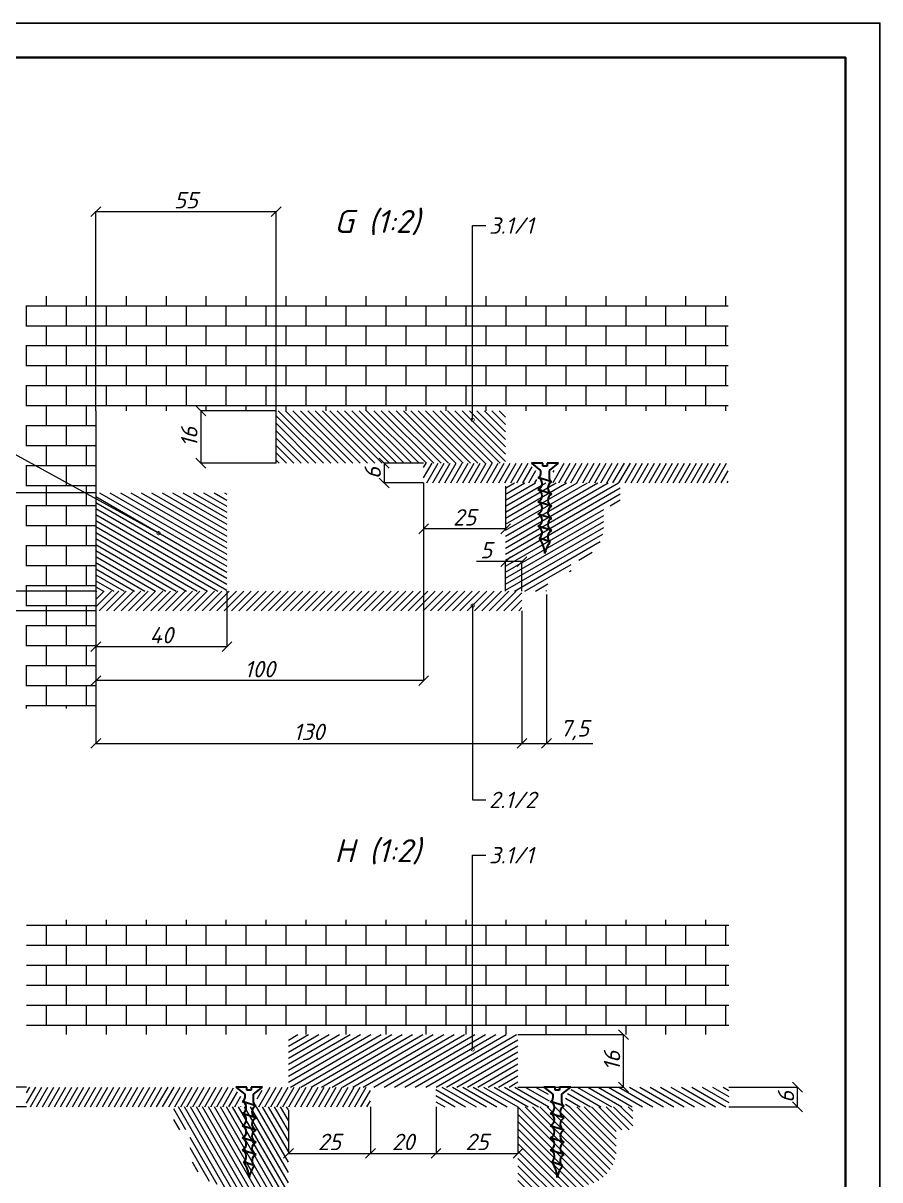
# Paper-space layout 'потолок кессонированный' of a CAD drawing. Header units: millimetres. Extents: x -27 to 1273, y -1179 to -896.
# Drawn here: x 252.5 to 383.1, y -1072.1 to -895.7 of the extents above; entities that cross this region are included whole.
import ezdxf
from ezdxf import colors
from ezdxf.entities.mleader import LeaderData, LeaderLine
from ezdxf.math import Vec2, Vec3

# ---------------------------------------------------------------- set-up
doc = ezdxf.new("R2010")
doc.units = ezdxf.units.MM
for name, color, linetype, lineweight in [('MD_Аннотация', 1, 'Continuous', 9), ('MD_Штриховка', 5, 'Continuous', 9), ('кессон ФУРНИТУРА саморез', 1, 'Continuous', 30), ('служебный слой ПОЗИЦИИ', 4, 'Continuous', 9), ('служебный слой РАЗМЕРЫ', 4, 'Continuous', 9), ('служебный слой ШТРИХОВКА', 4, 'Continuous', 9)]:
    doc.layers.add(name, color=color, linetype=linetype, lineweight=lineweight)
doc.layers.add('служебный слой ШТАМП', color=4, linetype='Continuous')
doc.styles.add('ЕСКД', font='isocpeur.ttf', dxfattribs={"oblique": 15})
doc.dimstyles.new('ЕСКД', dxfattribs={"dimtxt": 2.5, "dimasz": 1.5, "dimexe": 0.05, "dimexo": 0, "dimgap": 0.5, "dimtad": 1, "dimdec": 1, "dimzin": 9, "dimtxsty": 'ЕСКД', "dimblk": 'OBLIQUE', "dimcen": -0.05, "dimclrd": 256, "dimclre": 256, "dimclrt": 256, "dimadec": 1, "dimazin": 0, "dimtfac": 1, "dimtdec": 1, "dimtmove": 0, "dimatfit": 3, "dimldrblk": 'DOTSMALL', "dimfxl": 1, "dimlwd": -1, "dimlwe": -1, "dimarcsym": 0})

# ---------------------------------------------------------------- blocks, each defined once
blk = doc.blocks.new('A$C4F6C09FB')
at = {"layer": 'кессон ФУРНИТУРА саморез'}
blk.add_line((4.05, -1.35), (0, 0), dxfattribs=at)
blk = doc.blocks.new('кессон ФУРНИТУРА саморез')
at = {"layer": 'кессон ФУРНИТУРА саморез'}
for p, q in [((-4.1, 27.57), (-1.35, 25.38)), ((-0.68, 27.57), (-4.1, 27.57)), ((-1.35, 25.38), (-1.35, 24.16)), ((-0.68, 26.67), (-0.68, 27.57)), ((0.67, 26.67), (-0.68, 26.67)), ((0.67, 27.57), (0.67, 26.67)), ((4.1, 27.57), (0.67, 27.57)), ((1.35, 25.38), (4.1, 27.57)), ((1.35, 22.86), (1.35, 25.38)), ((1.6, 3.58), (-1.65, 4.73))]:
    blk.add_line(p, q, dxfattribs=at)
for centre, radius, start, end in [((-2.33, 24.16), 0.984, 288.3094, 360), ((-2.94, 21.37), 2.07, 296.1188, 63.8812), ((2.94, 20.02), 2.07, 116.1188, 243.8812), ((2.64, 23.02), 1.3, 187.0454, 241.855), ((-2.94, 17.65), 2.07, 296.1188, 63.8812), ((2.94, 16.3), 2.07, 116.1188, 243.8812), ((-2.94, 13.94), 2.07, 296.1188, 63.8812), ((2.94, 12.59), 2.07, 116.1188, 243.8812), ((-2.94, 10.23), 2.07, 296.1188, 63.8812), ((2.94, 8.88), 2.07, 116.1188, 243.8812), ((-3.06, 6.43), 2.2, 309.7661, 62.0238), ((-9.06, -0.5), 9.07, 3.172, 35.2567), ((8.69, -1.73), 8.86, 143.1514, 168.7388), ((2.94, 5.16), 2.07, 116.1188, 229.7624)]:
    blk.add_arc(centre, radius, start, end, dxfattribs=at)
for p in [(-2.03, 23.22), (-2.03, 19.51), (-2.03, 15.8), (-2.03, 12.08), (-2.03, 8.37)]:
    blk.add_blockref('A$C4F6C09FB', p, dxfattribs=at)
blk = doc.blocks.new('_OBLIQUE')
at = {"color": 0, "linetype": 'ByBlock'}
blk.add_line((-0.5, -0.5), (0.5, 0.5), dxfattribs=at)
blk = doc.blocks.new('*D95')
at = {"layer": 'Defpoints', "color": 0, "transparency": 16777216}
for p in [(263.56, -985.31), (328.56, -985.31), (328.56, -1005.53)]:
    blk.add_point(p, dxfattribs=at)
at = {"layer": 'служебный слой РАЗМЕРЫ', "transparency": 16777216}
for p, q in [((263.56, -985.31), (263.56, -1005.58)), ((328.56, -985.31), (328.56, -1005.58)), ((263.56, -1005.53), (328.56, -1005.53))]:
    blk.add_line(p, q, dxfattribs=at)
at = {"layer": 'служебный слой РАЗМЕРЫ', "transparency": 16777216, "xscale": 1.5, "yscale": 1.5, "zscale": 1.5, "rotation": 180}
blk.add_blockref('_OBLIQUE', (263.56, -1005.53), dxfattribs=at)
at = {"layer": 'служебный слой РАЗМЕРЫ', "transparency": 16777216, "xscale": 1.5, "yscale": 1.5, "zscale": 1.5}
blk.add_blockref('_OBLIQUE', (328.56, -1005.53), dxfattribs=at)
at = {"layer": 'служебный слой РАЗМЕРЫ', "transparency": 16777216, "insert": (296.06, -1003.78), "char_height": 2.5, "attachment_point": 5, "style": 'ЕСКД'}
blk.add_mtext('130', dxfattribs=at)
blk = doc.blocks.new('_DotSmall')
at = {"color": 0, "linetype": 'ByBlock', "lineweight": -3, "const_width": 0.5}
blk.add_lwpolyline([(-0.0625, 0, 1), (0.0625, 0, 1)], format="xyb", close=True, dxfattribs=at)
blk = doc.blocks.new('*D96')
at = {"layer": 'Defpoints', "color": 0, "transparency": 16777216}
for p in [(332.31, -982.81), (328.56, -985.31), (332.31, -1005.53)]:
    blk.add_point(p, dxfattribs=at)
at = {"layer": 'служебный слой РАЗМЕРЫ', "transparency": 16777216}
for p, q in [((332.31, -982.81), (332.31, -1005.58)), ((328.56, -985.31), (328.56, -1005.58)), ((328.56, -1005.53), (332.31, -1005.53)), ((332.31, -1005.53), (339.35, -1005.53))]:
    blk.add_line(p, q, dxfattribs=at)
at = {"layer": 'служебный слой РАЗМЕРЫ', "transparency": 16777216, "xscale": 1.5, "yscale": 1.5, "zscale": 1.5, "rotation": 180}
blk.add_blockref('_OBLIQUE', (328.56, -1005.53), dxfattribs=at)
at = {"layer": 'служебный слой РАЗМЕРЫ', "transparency": 16777216, "xscale": 1.5, "yscale": 1.5, "zscale": 1.5}
blk.add_blockref('_OBLIQUE', (332.31, -1005.53), dxfattribs=at)
at = {"layer": 'служебный слой РАЗМЕРЫ', "transparency": 16777216, "insert": (336.58, -1003.53), "char_height": 2.5, "attachment_point": 5, "style": 'ЕСКД'}
blk.add_mtext('7,5', dxfattribs=at)
blk = doc.blocks.new('*D97')
at = {"layer": 'Defpoints', "color": 0, "transparency": 16777216}
for p in [(326.06, -977.81), (326.06, -982.31), (328.56, -982.31)]:
    blk.add_point(p, dxfattribs=at)
at = {"layer": 'служебный слой РАЗМЕРЫ', "transparency": 16777216}
for p, q in [((326.06, -977.81), (321.64, -977.81)), ((326.06, -982.31), (326.06, -977.76)), ((328.56, -977.81), (326.06, -977.81)), ((328.56, -982.31), (328.56, -977.76))]:
    blk.add_line(p, q, dxfattribs=at)
at = {"layer": 'служебный слой РАЗМЕРЫ', "transparency": 16777216, "xscale": 1.5, "yscale": 1.5, "zscale": 1.5, "rotation": 180}
blk.add_blockref('_OBLIQUE', (326.06, -977.81), dxfattribs=at)
at = {"layer": 'служебный слой РАЗМЕРЫ', "transparency": 16777216, "xscale": 1.5, "yscale": 1.5, "zscale": 1.5}
blk.add_blockref('_OBLIQUE', (328.56, -977.81), dxfattribs=at)
at = {"layer": 'служебный слой РАЗМЕРЫ', "transparency": 16777216, "insert": (323.1, -976.06), "char_height": 2.5, "attachment_point": 5, "style": 'ЕСКД'}
blk.add_mtext('5', dxfattribs=at)
blk = doc.blocks.new('*D98')
at = {"layer": 'Defpoints', "color": 0, "transparency": 16777216}
for p in [(263.56, -954.81), (313.56, -965.81), (263.56, -995.96)]:
    blk.add_point(p, dxfattribs=at)
at = {"layer": 'служебный слой РАЗМЕРЫ', "transparency": 16777216}
for p, q in [((263.56, -954.81), (263.56, -996.01)), ((313.56, -965.81), (313.56, -996.01)), ((313.56, -995.96), (263.56, -995.96))]:
    blk.add_line(p, q, dxfattribs=at)
at = {"layer": 'служебный слой РАЗМЕРЫ', "transparency": 16777216, "xscale": 1.5, "yscale": 1.5, "zscale": 1.5, "rotation": 180}
blk.add_blockref('_OBLIQUE', (263.56, -995.96), dxfattribs=at)
at = {"layer": 'служебный слой РАЗМЕРЫ', "transparency": 16777216, "xscale": 1.5, "yscale": 1.5, "zscale": 1.5}
blk.add_blockref('_OBLIQUE', (313.56, -995.96), dxfattribs=at)
at = {"layer": 'служебный слой РАЗМЕРЫ', "transparency": 16777216, "insert": (288.56, -994.21), "char_height": 2.5, "attachment_point": 5, "style": 'ЕСКД'}
blk.add_mtext('100', dxfattribs=at)
blk = doc.blocks.new('*D99')
at = {"layer": 'Defpoints', "color": 0, "transparency": 16777216}
for p in [(291.06, -924.44), (263.56, -954.81), (291.06, -962.81)]:
    blk.add_point(p, dxfattribs=at)
at = {"layer": 'служебный слой РАЗМЕРЫ', "transparency": 16777216}
for p, q in [((263.56, -954.81), (263.56, -924.39)), ((263.56, -924.44), (291.06, -924.44)), ((291.06, -962.81), (291.06, -924.39))]:
    blk.add_line(p, q, dxfattribs=at)
at = {"layer": 'служебный слой РАЗМЕРЫ', "transparency": 16777216, "xscale": 1.5, "yscale": 1.5, "zscale": 1.5, "rotation": 180}
blk.add_blockref('_OBLIQUE', (263.56, -924.44), dxfattribs=at)
at = {"layer": 'служебный слой РАЗМЕРЫ', "transparency": 16777216, "xscale": 1.5, "yscale": 1.5, "zscale": 1.5}
blk.add_blockref('_OBLIQUE', (291.06, -924.44), dxfattribs=at)
at = {"layer": 'служебный слой РАЗМЕРЫ', "transparency": 16777216, "insert": (277.31, -922.69), "char_height": 2.5, "attachment_point": 5, "style": 'ЕСКД'}
blk.add_mtext('55', dxfattribs=at)
blk = doc.blocks.new('*D100')
at = {"layer": 'Defpoints', "color": 0, "transparency": 16777216}
for p in [(313.56, -962.81), (307.54, -965.81), (313.56, -965.81)]:
    blk.add_point(p, dxfattribs=at)
at = {"layer": 'служебный слой РАЗМЕРЫ', "transparency": 16777216}
for p, q in [((313.56, -962.81), (307.49, -962.81)), ((307.54, -962.81), (307.54, -965.81)), ((313.56, -965.81), (307.49, -965.81))]:
    blk.add_line(p, q, dxfattribs=at)
at = {"layer": 'служебный слой РАЗМЕРЫ', "transparency": 16777216, "xscale": 1.5, "yscale": 1.5, "zscale": 1.5}
for p, rotation in [((307.54, -962.81), 90), ((307.54, -965.81), 270)]:
    blk.add_blockref('_OBLIQUE', p, dxfattribs=dict(at, rotation=rotation))
at = {"layer": 'служебный слой РАЗМЕРЫ', "transparency": 16777216, "insert": (305.79, -964.31), "char_height": 2.5, "attachment_point": 5, "rotation": 90, "style": 'ЕСКД'}
blk.add_mtext('6', dxfattribs=at)
blk = doc.blocks.new('*D101')
at = {"layer": 'Defpoints', "color": 0, "transparency": 16777216}
for p in [(291.06, -954.81), (279.57, -962.81), (291.06, -962.81)]:
    blk.add_point(p, dxfattribs=at)
at = {"layer": 'служебный слой РАЗМЕРЫ', "transparency": 16777216}
for p, q in [((291.06, -954.81), (279.52, -954.81)), ((279.57, -954.81), (279.57, -962.81)), ((291.06, -962.81), (279.52, -962.81))]:
    blk.add_line(p, q, dxfattribs=at)
at = {"layer": 'служебный слой РАЗМЕРЫ', "transparency": 16777216, "xscale": 1.5, "yscale": 1.5, "zscale": 1.5}
for p, rotation in [((279.57, -954.81), 90), ((279.57, -962.81), 270)]:
    blk.add_blockref('_OBLIQUE', p, dxfattribs=dict(at, rotation=rotation))
at = {"layer": 'служебный слой РАЗМЕРЫ', "transparency": 16777216, "insert": (277.82, -958.81), "char_height": 2.5, "attachment_point": 5, "rotation": 90, "style": 'ЕСКД'}
blk.add_mtext('16', dxfattribs=at)
blk = doc.blocks.new('*D102')
at = {"layer": 'Defpoints', "color": 0, "transparency": 16777216}
for p in [(313.56, -965.81), (326.06, -966.31), (313.56, -972.81)]:
    blk.add_point(p, dxfattribs=at)
at = {"layer": 'служебный слой РАЗМЕРЫ', "transparency": 16777216}
for p, q in [((313.56, -965.81), (313.56, -972.86)), ((326.06, -966.31), (326.06, -972.86)), ((326.06, -972.81), (313.56, -972.81))]:
    blk.add_line(p, q, dxfattribs=at)
at = {"layer": 'служебный слой РАЗМЕРЫ', "transparency": 16777216, "xscale": 1.5, "yscale": 1.5, "zscale": 1.5, "rotation": 180}
blk.add_blockref('_OBLIQUE', (313.56, -972.81), dxfattribs=at)
at = {"layer": 'служебный слой РАЗМЕРЫ', "transparency": 16777216, "xscale": 1.5, "yscale": 1.5, "zscale": 1.5}
blk.add_blockref('_OBLIQUE', (326.06, -972.81), dxfattribs=at)
at = {"layer": 'служебный слой РАЗМЕРЫ', "transparency": 16777216, "insert": (319.81, -971.06), "char_height": 2.5, "attachment_point": 5, "style": 'ЕСКД'}
blk.add_mtext('25', dxfattribs=at)
blk = doc.blocks.new('*D103')
at = {"layer": 'Defpoints', "color": 0, "transparency": 16777216}
for p in [(327.95, -1049.95), (344.04, -1049.95), (327.95, -1057.95)]:
    blk.add_point(p, dxfattribs=at)
at = {"layer": 'служебный слой РАЗМЕРЫ', "transparency": 16777216}
for p, q in [((327.95, -1049.95), (344.09, -1049.95)), ((344.04, -1057.95), (344.04, -1049.95)), ((327.95, -1057.95), (344.09, -1057.95))]:
    blk.add_line(p, q, dxfattribs=at)
at = {"layer": 'служебный слой РАЗМЕРЫ', "transparency": 16777216, "xscale": 1.5, "yscale": 1.5, "zscale": 1.5}
for p, rotation in [((344.04, -1049.95), 90), ((344.04, -1057.95), 270)]:
    blk.add_blockref('_OBLIQUE', p, dxfattribs=dict(at, rotation=rotation))
at = {"layer": 'служебный слой РАЗМЕРЫ', "transparency": 16777216, "insert": (342.29, -1053.95), "char_height": 2.5, "attachment_point": 5, "rotation": 90, "style": 'ЕСКД'}
blk.add_mtext('16', dxfattribs=at)
blk = doc.blocks.new('*D104')
at = {"layer": 'Defpoints', "color": 0, "transparency": 16777216}
for p in [(360.1, -1057.95), (370.57, -1057.95), (360.1, -1060.95)]:
    blk.add_point(p, dxfattribs=at)
at = {"layer": 'служебный слой РАЗМЕРЫ', "transparency": 16777216}
for p, q in [((360.1, -1057.95), (370.62, -1057.95)), ((370.57, -1060.95), (370.57, -1057.95)), ((360.1, -1060.95), (370.62, -1060.95))]:
    blk.add_line(p, q, dxfattribs=at)
at = {"layer": 'служебный слой РАЗМЕРЫ', "transparency": 16777216, "xscale": 1.5, "yscale": 1.5, "zscale": 1.5}
for p, rotation in [((370.57, -1057.95), 90), ((370.57, -1060.95), 270)]:
    blk.add_blockref('_OBLIQUE', p, dxfattribs=dict(at, rotation=rotation))
at = {"layer": 'служебный слой РАЗМЕРЫ', "transparency": 16777216, "insert": (368.82, -1059.45), "char_height": 2.5, "attachment_point": 5, "rotation": 90, "style": 'ЕСКД'}
blk.add_mtext('6', dxfattribs=at)
blk = doc.blocks.new('*D105')
at = {"layer": 'Defpoints', "color": 0, "transparency": 16777216}
for p in [(252.99, -1057.95), (242.43, -1060.95), (252.99, -1060.95)]:
    blk.add_point(p, dxfattribs=at)
at = {"layer": 'служебный слой РАЗМЕРЫ', "transparency": 16777216}
for p, q in [((252.99, -1057.95), (242.38, -1057.95)), ((242.43, -1057.95), (242.43, -1060.95)), ((252.99, -1060.95), (242.38, -1060.95))]:
    blk.add_line(p, q, dxfattribs=at)
at = {"layer": 'служебный слой РАЗМЕРЫ', "transparency": 16777216, "xscale": 1.5, "yscale": 1.5, "zscale": 1.5}
for p, rotation in [((242.43, -1057.95), 90), ((242.43, -1060.95), 270)]:
    blk.add_blockref('_OBLIQUE', p, dxfattribs=dict(at, rotation=rotation))
at = {"layer": 'служебный слой РАЗМЕРЫ', "transparency": 16777216, "insert": (240.68, -1059.45), "char_height": 2.5, "attachment_point": 5, "rotation": 90, "style": 'ЕСКД'}
blk.add_mtext('6', dxfattribs=at)
blk = doc.blocks.new('*D106')
at = {"layer": 'Defpoints', "color": 0, "transparency": 16777216}
for p in [(292.95, -1061.45), (305.45, -1060.95), (305.45, -1068.06)]:
    blk.add_point(p, dxfattribs=at)
at = {"layer": 'служебный слой РАЗМЕРЫ', "transparency": 16777216}
for p, q in [((292.95, -1061.45), (292.95, -1068.11)), ((305.45, -1060.95), (305.45, -1068.11)), ((292.95, -1068.06), (305.45, -1068.06))]:
    blk.add_line(p, q, dxfattribs=at)
at = {"layer": 'служебный слой РАЗМЕРЫ', "transparency": 16777216, "xscale": 1.5, "yscale": 1.5, "zscale": 1.5, "rotation": 180}
blk.add_blockref('_OBLIQUE', (292.95, -1068.06), dxfattribs=at)
at = {"layer": 'служебный слой РАЗМЕРЫ', "transparency": 16777216, "xscale": 1.5, "yscale": 1.5, "zscale": 1.5}
blk.add_blockref('_OBLIQUE', (305.45, -1068.06), dxfattribs=at)
at = {"layer": 'служебный слой РАЗМЕРЫ', "transparency": 16777216, "insert": (299.2, -1066.31), "char_height": 2.5, "attachment_point": 5, "style": 'ЕСКД'}
blk.add_mtext('25', dxfattribs=at)
blk = doc.blocks.new('*D107')
at = {"layer": 'Defpoints', "color": 0, "transparency": 16777216}
for p in [(305.45, -1060.95), (315.45, -1060.95), (315.45, -1068.06)]:
    blk.add_point(p, dxfattribs=at)
at = {"layer": 'служебный слой РАЗМЕРЫ', "transparency": 16777216}
for p, q in [((305.45, -1060.95), (305.45, -1068.11)), ((315.45, -1060.95), (315.45, -1068.11)), ((305.45, -1068.06), (315.45, -1068.06))]:
    blk.add_line(p, q, dxfattribs=at)
at = {"layer": 'служебный слой РАЗМЕРЫ', "transparency": 16777216, "xscale": 1.5, "yscale": 1.5, "zscale": 1.5, "rotation": 180}
blk.add_blockref('_OBLIQUE', (305.45, -1068.06), dxfattribs=at)
at = {"layer": 'служебный слой РАЗМЕРЫ', "transparency": 16777216, "xscale": 1.5, "yscale": 1.5, "zscale": 1.5}
blk.add_blockref('_OBLIQUE', (315.45, -1068.06), dxfattribs=at)
at = {"layer": 'служебный слой РАЗМЕРЫ', "transparency": 16777216, "insert": (310.45, -1066.31), "char_height": 2.5, "attachment_point": 5, "style": 'ЕСКД'}
blk.add_mtext('20', dxfattribs=at)
blk = doc.blocks.new('*D108')
at = {"layer": 'Defpoints', "color": 0, "transparency": 16777216}
for p in [(315.45, -1060.95), (327.95, -1060.95), (327.95, -1068.06)]:
    blk.add_point(p, dxfattribs=at)
at = {"layer": 'служебный слой РАЗМЕРЫ', "transparency": 16777216}
for p, q in [((315.45, -1060.95), (315.45, -1068.11)), ((327.95, -1060.95), (327.95, -1068.11)), ((315.45, -1068.06), (327.95, -1068.06))]:
    blk.add_line(p, q, dxfattribs=at)
at = {"layer": 'служебный слой РАЗМЕРЫ', "transparency": 16777216, "xscale": 1.5, "yscale": 1.5, "zscale": 1.5, "rotation": 180}
blk.add_blockref('_OBLIQUE', (315.45, -1068.06), dxfattribs=at)
at = {"layer": 'служебный слой РАЗМЕРЫ', "transparency": 16777216, "xscale": 1.5, "yscale": 1.5, "zscale": 1.5}
blk.add_blockref('_OBLIQUE', (327.95, -1068.06), dxfattribs=at)
at = {"layer": 'служебный слой РАЗМЕРЫ', "transparency": 16777216, "insert": (321.7, -1066.31), "char_height": 2.5, "attachment_point": 5, "style": 'ЕСКД'}
blk.add_mtext('25', dxfattribs=at)
blk = doc.blocks.new('*D162')
at = {"layer": 'Defpoints', "color": 0, "transparency": 16777216}
for p in [(263.56, -982.31), (241.54, -985.31), (263.56, -985.31)]:
    blk.add_point(p, dxfattribs=at)
at = {"layer": 'служебный слой РАЗМЕРЫ', "transparency": 16777216}
for p, q in [((263.56, -982.31), (241.49, -982.31)), ((241.54, -982.31), (241.54, -985.31)), ((263.56, -985.31), (241.49, -985.31))]:
    blk.add_line(p, q, dxfattribs=at)
at = {"layer": 'служебный слой РАЗМЕРЫ', "transparency": 16777216, "xscale": 1.5, "yscale": 1.5, "zscale": 1.5}
for p, rotation in [((241.54, -982.31), 90), ((241.54, -985.31), 270)]:
    blk.add_blockref('_OBLIQUE', p, dxfattribs=dict(at, rotation=rotation))
at = {"layer": 'служебный слой РАЗМЕРЫ', "transparency": 16777216, "insert": (239.79, -983.81), "char_height": 2.5, "attachment_point": 5, "rotation": 90, "style": 'ЕСКД'}
blk.add_mtext('6', dxfattribs=at)
blk = doc.blocks.new('*D163')
at = {"layer": 'Defpoints', "color": 0, "transparency": 16777216}
for p in [(241.54, -967.31), (263.56, -967.31), (263.56, -982.31)]:
    blk.add_point(p, dxfattribs=at)
at = {"layer": 'служебный слой ШТРИХОВКА', "transparency": 16777216}
for p, q in [((263.56, -967.31), (241.49, -967.31)), ((241.54, -982.31), (241.54, -967.31)), ((263.56, -982.31), (241.49, -982.31))]:
    blk.add_line(p, q, dxfattribs=at)
at = {"layer": 'служебный слой ШТРИХОВКА', "transparency": 16777216, "xscale": 1.5, "yscale": 1.5, "zscale": 1.5}
for p, rotation in [((241.54, -967.31), 90), ((241.54, -982.31), 270)]:
    blk.add_blockref('_OBLIQUE', p, dxfattribs=dict(at, rotation=rotation))
at = {"layer": 'служебный слой ШТРИХОВКА', "transparency": 16777216, "insert": (239.79, -974.81), "char_height": 2.5, "attachment_point": 5, "rotation": 90, "style": 'ЕСКД'}
blk.add_mtext('30', dxfattribs=at)
blk = doc.blocks.new('*D164')
at = {"layer": 'Defpoints', "color": 0, "transparency": 16777216}
for p in [(263.56, -982.31), (283.56, -982.31), (283.56, -990.78)]:
    blk.add_point(p, dxfattribs=at)
at = {"layer": 'служебный слой ШТРИХОВКА', "transparency": 16777216}
for p, q in [((263.56, -982.31), (263.56, -990.83)), ((283.56, -982.31), (283.56, -990.83)), ((263.56, -990.78), (283.56, -990.78))]:
    blk.add_line(p, q, dxfattribs=at)
at = {"layer": 'служебный слой ШТРИХОВКА', "transparency": 16777216, "xscale": 1.5, "yscale": 1.5, "zscale": 1.5, "rotation": 180}
blk.add_blockref('_OBLIQUE', (263.56, -990.78), dxfattribs=at)
at = {"layer": 'служебный слой ШТРИХОВКА', "transparency": 16777216, "xscale": 1.5, "yscale": 1.5, "zscale": 1.5}
blk.add_blockref('_OBLIQUE', (283.56, -990.78), dxfattribs=at)
at = {"layer": 'служебный слой ШТРИХОВКА', "transparency": 16777216, "insert": (273.56, -989.03), "char_height": 2.5, "attachment_point": 5, "style": 'ЕСКД'}
blk.add_mtext('40', dxfattribs=at)

psp = doc.layouts.new('потолок кессонированный')

# ---------------------------------------------------------------- hatches: boundary and pattern name
at = {"layer": 'MD_Штриховка'}
h = psp.add_hatch(dxfattribs=at)
h.set_pattern_fill('AR-B816', color=256, scale=0.015, style=0)
h.paths.add_polyline_path([(360.0062, -954.805), (360.0062, -937.305), (252.9028, -937.305), (252.9028, -954.805), (263.5584, -954.805), (291.0584, -954.805), (326.0584, -954.805)], flags=0)
h = psp.add_hatch(dxfattribs=at)
h.set_pattern_fill('AR-B816', color=256, scale=0.015, style=0)
edge = h.paths.add_edge_path(flags=0)
edge.add_line((252.9028, -954.805), (252.9028, -1000.1966))
edge.add_line((263.5584, -1000.1966), (252.9028, -1000.1966))
edge.add_line((263.5584, -1000.1966), (263.5584, -985.305))
edge.add_line((263.5584, -985.305), (263.5584, -982.305))
edge.add_line((263.5584, -982.305), (263.5584, -967.305))
edge.add_line((263.5584, -967.305), (263.5584, -954.805))
edge.add_line((263.5584, -954.805), (252.9028, -954.805))
h = psp.add_hatch(dxfattribs=at)
h.set_pattern_fill('ANSI31', color=256, scale=0.25, angle=90, style=0)
h.paths.add_polyline_path([(326.0584, -962.805), (326.0584, -954.805), (291.0584, -954.805), (291.0584, -962.805), (313.5584, -962.805)], flags=0)
h = psp.add_hatch(dxfattribs=at)
h.set_pattern_fill('ANSI31', color=256, scale=0.25, angle=15, style=0)
h.paths.add_polyline_path([(313.5584, -965.805), (326.0584, -965.805), (330.8084, -965.805), (330.8084, -964.055), (329.5584, -962.805), (326.0584, -962.805), (313.5584, -962.805)], flags=0)
h.paths.add_polyline_path([(360.0062, -965.805), (360.0062, -962.805), (334.5584, -962.805), (333.3084, -964.055), (333.3084, -965.805), (343.5584, -965.805)], flags=0)
h = psp.add_hatch(dxfattribs=at)
h.set_pattern_fill('ANSI31', color=256, scale=0.25, angle=-15, style=0)
edge = h.paths.add_edge_path(flags=0)
edge.add_line((326.0584, -982.305), (328.5584, -982.305))
edge.add_line((328.5584, -982.305), (332.3084, -982.305))
edge.add_ellipse((335.3084, -982.305), major_axis=(-3, 0), ratio=1, start_angle=-90, end_angle=0, ccw=False)
edge.add_line((335.3084, -979.305), (336.0584, -979.305))
edge.add_line((336.0584, -979.305), (336.0584, -977.805))
edge.add_ellipse((335.5367, -972.308), major_axis=(0.5217, -5.497), ratio=1, start_angle=360, end_angle=444.60905)
edge.add_line((341.0584, -972.305), (341.0584, -969.305))
edge.add_line((341.0584, -969.305), (343.5584, -969.305))
edge.add_line((343.5584, -969.305), (343.5584, -965.805))
edge.add_line((343.5584, -965.805), (333.3084, -965.805))
edge.add_line((333.3084, -965.805), (330.8084, -965.805))
edge.add_line((330.8084, -965.805), (326.0584, -965.805))
edge.add_line((326.0584, -965.805), (326.0584, -982.305))
h = psp.add_hatch(dxfattribs=at)
h.set_pattern_fill('ANSI31', color=256, scale=0.25, angle=105, style=0)
h.paths.add_polyline_path([(263.5584, -967.305), (263.5584, -982.305), (283.5584, -982.305), (283.5584, -967.305)], flags=0)
h = psp.add_hatch(dxfattribs=at)
h.set_pattern_fill('ANSI31', color=256, scale=0.25, style=0)
h.paths.add_polyline_path([(328.5584, -985.305), (328.5584, -982.305), (326.0584, -982.305), (283.5584, -982.305), (263.5584, -982.305), (263.5584, -985.305)], flags=0)
h = psp.add_hatch(dxfattribs=at)
h.set_pattern_fill('AR-B816', color=256, scale=0.015, style=0)
h.paths.add_polyline_path([(360.0967, -1049.9473), (360.0967, -1032.4473), (252.9933, -1032.4473), (252.9933, -1049.9473), (292.9467, -1049.9473), (327.9467, -1049.9473)], flags=0)
h = psp.add_hatch(dxfattribs=at)
h.set_pattern_fill('ANSI31', color=256, scale=0.25, angle=-15, style=0)
h.paths.add_polyline_path([(292.9467, -1049.9473), (292.9467, -1057.9473), (305.4467, -1057.9473), (315.4467, -1057.9473), (327.9467, -1057.9473), (327.9467, -1049.9473)], flags=0)
h = psp.add_hatch(dxfattribs=at)
h.set_pattern_fill('ANSI31', color=256, scale=0.25, angle=15, style=0)
h.paths.add_polyline_path([(288.1967, -1060.9473), (292.9467, -1060.9473), (305.4467, -1060.9473), (305.4467, -1057.9473), (292.9467, -1057.9473), (289.4467, -1057.9473), (288.1967, -1059.1973)], flags=0)
h.paths.add_polyline_path([(252.9933, -1057.9473), (252.9933, -1060.9473), (275.4467, -1060.9473), (285.6967, -1060.9473), (285.6967, -1059.1973), (284.4467, -1057.9473)], flags=0)
h = psp.add_hatch(dxfattribs=at)
h.set_pattern_fill('ANSI31', color=256, scale=0.25, angle=105, style=0)
h.paths.add_polyline_path([(315.4467, -1060.9473), (327.9467, -1060.9473), (332.6967, -1060.9473), (332.6967, -1059.1973), (331.4467, -1057.9473), (327.9467, -1057.9473), (315.4467, -1057.9473)], flags=0)
h.paths.add_polyline_path([(360.0967, -1060.9473), (360.0967, -1057.9473), (336.4467, -1057.9473), (335.1967, -1059.1973), (335.1967, -1060.9473), (345.4467, -1060.9473)], flags=0)
h = psp.add_hatch(dxfattribs=at)
h.set_pattern_fill('ANSI31', color=256, scale=0.25, angle=75, style=0)
edge = h.paths.add_edge_path(flags=0)
edge.add_line((286.6967, -1077.4473), (290.4467, -1077.4473))
edge.add_line((290.4467, -1077.4473), (292.9467, -1077.4473))
edge.add_line((292.9467, -1077.4473), (292.9467, -1060.9473))
edge.add_line((292.9467, -1060.9473), (288.1967, -1060.9473))
edge.add_line((288.1967, -1060.9473), (285.6967, -1060.9473))
edge.add_line((285.6967, -1060.9473), (275.4467, -1060.9473))
edge.add_line((275.4467, -1060.9473), (275.4467, -1064.4473))
edge.add_line((275.4467, -1064.4473), (277.9467, -1064.4473))
edge.add_line((277.9467, -1064.4473), (277.9467, -1067.4473))
edge.add_ellipse((283.4684, -1067.4503), major_axis=(-5.5217, 0.003), ratio=1, start_angle=0, end_angle=84.60905)
edge.add_line((282.9467, -1072.9473), (282.9467, -1074.4473))
edge.add_line((282.9467, -1074.4473), (283.6967, -1074.4473))
edge.add_ellipse((283.6967, -1077.4473), major_axis=(0, 3), ratio=1, start_angle=270, end_angle=360, ccw=False)
h = psp.add_hatch(dxfattribs=at)
h.set_pattern_fill('ANSI31', color=256, scale=0.25, angle=90, style=0)
edge = h.paths.add_edge_path(flags=0)
edge.add_line((327.9467, -1077.4473), (330.4467, -1077.4473))
edge.add_line((330.4467, -1077.4473), (334.1967, -1077.4473))
edge.add_ellipse((337.1967, -1077.4473), major_axis=(-3, 0), ratio=1, start_angle=-90, end_angle=0, ccw=False)
edge.add_line((337.1967, -1074.4473), (337.9467, -1074.4473))
edge.add_line((337.9467, -1074.4473), (337.9467, -1072.9473))
edge.add_ellipse((337.4249, -1067.4503), major_axis=(0.5217, -5.497), ratio=1, start_angle=0, end_angle=84.60905)
edge.add_line((342.9467, -1067.4473), (342.9467, -1064.4473))
edge.add_line((342.9467, -1064.4473), (345.4467, -1064.4473))
edge.add_line((345.4467, -1064.4473), (345.4467, -1060.9473))
edge.add_line((345.4467, -1060.9473), (335.1967, -1060.9473))
edge.add_line((335.1967, -1060.9473), (332.6967, -1060.9473))
edge.add_line((332.6967, -1060.9473), (327.9467, -1060.9473))
edge.add_line((327.9467, -1060.9473), (327.9467, -1077.4473))

# ---------------------------------------------------------------- linework, layer by layer
at = {"layer": 'служебный слой ШТАМП'}
psp.add_lwpolyline([(-26.7933, -1179.0495), (383.1411, -1179.0495), (383.1411, -895.6914), (-26.7933, -895.6914)], close=True, dxfattribs=at)
at = {"layer": 'служебный слой ШТАМП', "lineweight": 35}
psp.add_lwpolyline([(-6.8298, -1173.8086), (377.9002, -1173.8086), (377.9002, -900.9322), (-6.8298, -900.9322)], close=True, dxfattribs=at)

# ---------------------------------------------------------------- block references
at = {"xscale": 0.5, "yscale": 0.5, "zscale": 0.5}
for p in [(332.0584, -976.5916), (286.9467, -1071.7339), (333.9467, -1071.7339)]:
    psp.add_blockref('кессон ФУРНИТУРА саморез', p, dxfattribs=at)

# ---------------------------------------------------------------- texts
at = {"layer": 'MD_Аннотация', "char_height": 3.5, "width": 17.938853, "attachment_point": 8, "style": 'ЕСКД'}
for s, insert in [('G (1:2)', (306.4545, -928.0279)), ('H (1:2)', (306.545, -1023.9896))]:
    psp.add_mtext(s, dxfattribs=dict(at, insert=insert))

# ---------------------------------------------------------------- dimensions: what is measured, and where the dimension line sits
at = {"layer": 'служебный слой РАЗМЕРЫ'}
for base, p1, p2, angle, picture, middle in [((291.0584, -924.4385), (263.5584, -954.805), (291.0584, -962.805), 180, '*D99', (277.3084, -922.6885)), ((279.5694, -962.805), (291.0584, -954.805), (291.0584, -962.805), 270, '*D101', (277.8194, -958.805)), ((307.5384, -965.805), (313.5584, -962.805), (313.5584, -965.805), 270, '*D100', (305.7884, -964.305)), ((326.0584, -977.805), (328.5584, -982.305), (326.0584, -982.305), 180, '*D97', (323.0985, -976.055)), ((241.5389, -985.305), (263.5584, -982.305), (263.5584, -985.305), 270, '*D162', (239.7889, -983.805)), ((344.0422, -1049.9473), (327.9467, -1057.9473), (327.9467, -1049.9473), 90, '*D103', (342.2922, -1053.9473)), ((242.4316, -1060.9473), (252.9933, -1057.9473), (252.9933, -1060.9473), 270, '*D105', (240.6816, -1059.4473)), ((370.5722, -1057.9473), (360.0967, -1060.9473), (360.0967, -1057.9473), 90, '*D104', (368.8222, -1059.4473))]:
    dim = psp.add_linear_dim(base=base, p1=p1, p2=p2, angle=angle, dimstyle='ЕСКД', override={"dimlfac": -2}, dxfattribs=at)
    dim.commit()
    dim.dimension.update_dxf_attribs({"geometry": picture, "text_midpoint": middle})
for base, p1, p2, picture, middle in [((263.5584, -995.9646), (313.5584, -965.805), (263.5584, -954.805), '*D98', (288.5584, -994.2146)), ((313.5584, -972.805), (326.0584, -966.305), (313.5584, -965.805), '*D102', (319.8084, -971.055)), ((332.3084, -1005.5323), (328.5584, -985.305), (332.3084, -982.805), '*D96', (336.5809, -1003.5323)), ((328.5584, -1005.5323), (263.5584, -985.305), (328.5584, -985.305), '*D95', (296.0584, -1003.7823)), ((305.4467, -1068.0624), (292.9467, -1061.4473), (305.4467, -1060.9473), '*D106', (299.1967, -1066.3124)), ((315.4467, -1068.0624), (305.4467, -1060.9473), (315.4467, -1060.9473), '*D107', (310.4467, -1066.3124)), ((327.9467, -1068.0624), (315.4467, -1060.9473), (327.9467, -1060.9473), '*D108', (321.6967, -1066.3124))]:
    dim = psp.add_linear_dim(base=base, p1=p1, p2=p2, dimstyle='ЕСКД', override={"dimlfac": -2}, dxfattribs=at)
    dim.commit()
    dim.dimension.update_dxf_attribs({"geometry": picture, "text_midpoint": middle})
at = {"layer": 'служебный слой ШТРИХОВКА'}
dim = psp.add_linear_dim(base=(241.5389, -967.305), p1=(263.5584, -982.305), p2=(263.5584, -967.305), angle=270, dimstyle='ЕСКД', override={"dimlfac": -2}, dxfattribs=at)
dim.commit()
dim.dimension.update_dxf_attribs({"geometry": '*D163', "text_midpoint": (239.7889, -974.805)})
dim = psp.add_linear_dim(base=(283.5584, -990.777), p1=(263.5584, -982.305), p2=(283.5584, -982.305), dimstyle='ЕСКД', override={"dimlfac": -2}, dxfattribs=at)
dim.commit()
dim.dimension.update_dxf_attribs({"geometry": '*D164', "text_midpoint": (273.5584, -989.027)})

# ---------------------------------------------------------------- leaders
at = {"layer": 'служебный слой ПОЗИЦИИ'}
ml = psp.add_multileader_mtext('Standard', dxfattribs=at)
ml.set_content('3.1/1', color=256, style='ЕСКД')
ml.set_leader_properties(color=256, linetype='ByLayer', lineweight=-1)
ml.set_arrow_properties(name='DOTSMALL')
ml.build(insert=Vec2(0, 0))
ml.multileader.update_dxf_attribs({"dogleg_length": 2, "arrow_head_size": 1})
ctx = ml.context
ctx.base_point, ctx.char_height, ctx.arrow_head_size, ctx.landing_gap_size, ctx.plane_origin = Vec3(323.0372, -926.5664), 2.5, 1, 0.5, Vec3(265.2322, -958.7952)
notes = []
notes.append((ctx, [(0, (1, 1, 0), (321.0372, -926.5664), (1, 0), 2, [(0, [(321.0372, -956.1867)], 0, [])])]))
ctx.mtext.insert, ctx.mtext.flow_direction = Vec3(323.5372, -925.3164), 5
ml = psp.add_multileader_mtext('Standard', dxfattribs=at)
ml.set_content('3.1/2', color=256, style='ЕСКД')
ml.set_leader_properties(color=256, linetype='ByLayer', lineweight=-1)
ml.set_arrow_properties(name='DOTSMALL')
ml.build(insert=Vec2(0, 0))
ml.multileader.update_dxf_attribs({"dogleg_length": 2, "arrow_head_size": 1})
ctx = ml.context
ctx.base_point, ctx.char_height, ctx.arrow_head_size, ctx.landing_gap_size, ctx.plane_origin = Vec3(237.9477, -959.9052), 2.5, 1, 0.5, Vec3(304.1726, -990.4812)
ctx.text_align_type = 2
notes.append((ctx, [(0, (1, 1, 0), (248.3676, -959.9052), (-1, 0), 2, [(0, [(273.1293, -973.4723)], 0, [])])]))
ctx.mtext.insert, ctx.mtext.alignment, ctx.mtext.flow_direction = Vec3(245.8676, -958.6552), 3, 5
ml = psp.add_multileader_mtext('Standard', dxfattribs=at)
ml.set_content('2.1/2', color=256, style='ЕСКД')
ml.set_leader_properties(color=256, linetype='ByLayer', lineweight=-1)
ml.set_arrow_properties(name='DOTSMALL')
ml.build(insert=Vec2(0, 0))
ml.multileader.update_dxf_attribs({"dogleg_length": 2, "arrow_head_size": 1})
ctx = ml.context
ctx.base_point, ctx.char_height, ctx.arrow_head_size, ctx.landing_gap_size, ctx.plane_origin = Vec3(323.0372, -1014.1533), 2.5, 1, 0.5, Vec3(265.2322, -981.9245)
notes.append((ctx, [(0, (1, 1, 0), (321.0372, -1014.1533), (1, 0), 2, [(0, [(321.0372, -984.533)], 0, [])])]))
ctx.mtext.insert, ctx.mtext.flow_direction = Vec3(323.5372, -1012.9033), 5
ml = psp.add_multileader_mtext('Standard', dxfattribs=at)
ml.set_content('3.1/1', color=256, style='ЕСКД')
ml.set_leader_properties(color=256, linetype='ByLayer', lineweight=-1)
ml.set_arrow_properties(name='DOTSMALL')
ml.build(insert=Vec2(0, 0))
ml.multileader.update_dxf_attribs({"dogleg_length": 2, "arrow_head_size": 1})
ctx = ml.context
ctx.base_point, ctx.char_height, ctx.arrow_head_size, ctx.landing_gap_size, ctx.plane_origin = Vec3(323.0372, -1022.5857), 2.5, 1, 0.5, Vec3(265.2322, -1054.8145)
notes.append((ctx, [(0, (1, 1, 0), (321.0372, -1022.5857), (1, 0), 2, [(0, [(321.0372, -1052.206)], 0, [])])]))
ctx.mtext.insert, ctx.mtext.flow_direction = Vec3(323.5372, -1021.3357), 5
for ctx, leaders in notes:
    for number, flags, end, landing, length, lines in leaders:
        leader = LeaderData()
        leader.index, (leader.has_last_leader_line, leader.has_dogleg_vector, leader.attachment_direction) = number, flags
        leader.last_leader_point, leader.dogleg_vector, leader.dogleg_length = Vec3(end), Vec3(landing), length
        for number, points, colour, breaks in lines:
            line = LeaderLine()
            line.index, line.vertices, line.color, line.breaks = number, Vec3.list(points), colors.encode_raw_color(colour), breaks
            leader.lines.append(line)
        ctx.leaders.append(leader)

doc.saveas('drawing.dxf')
